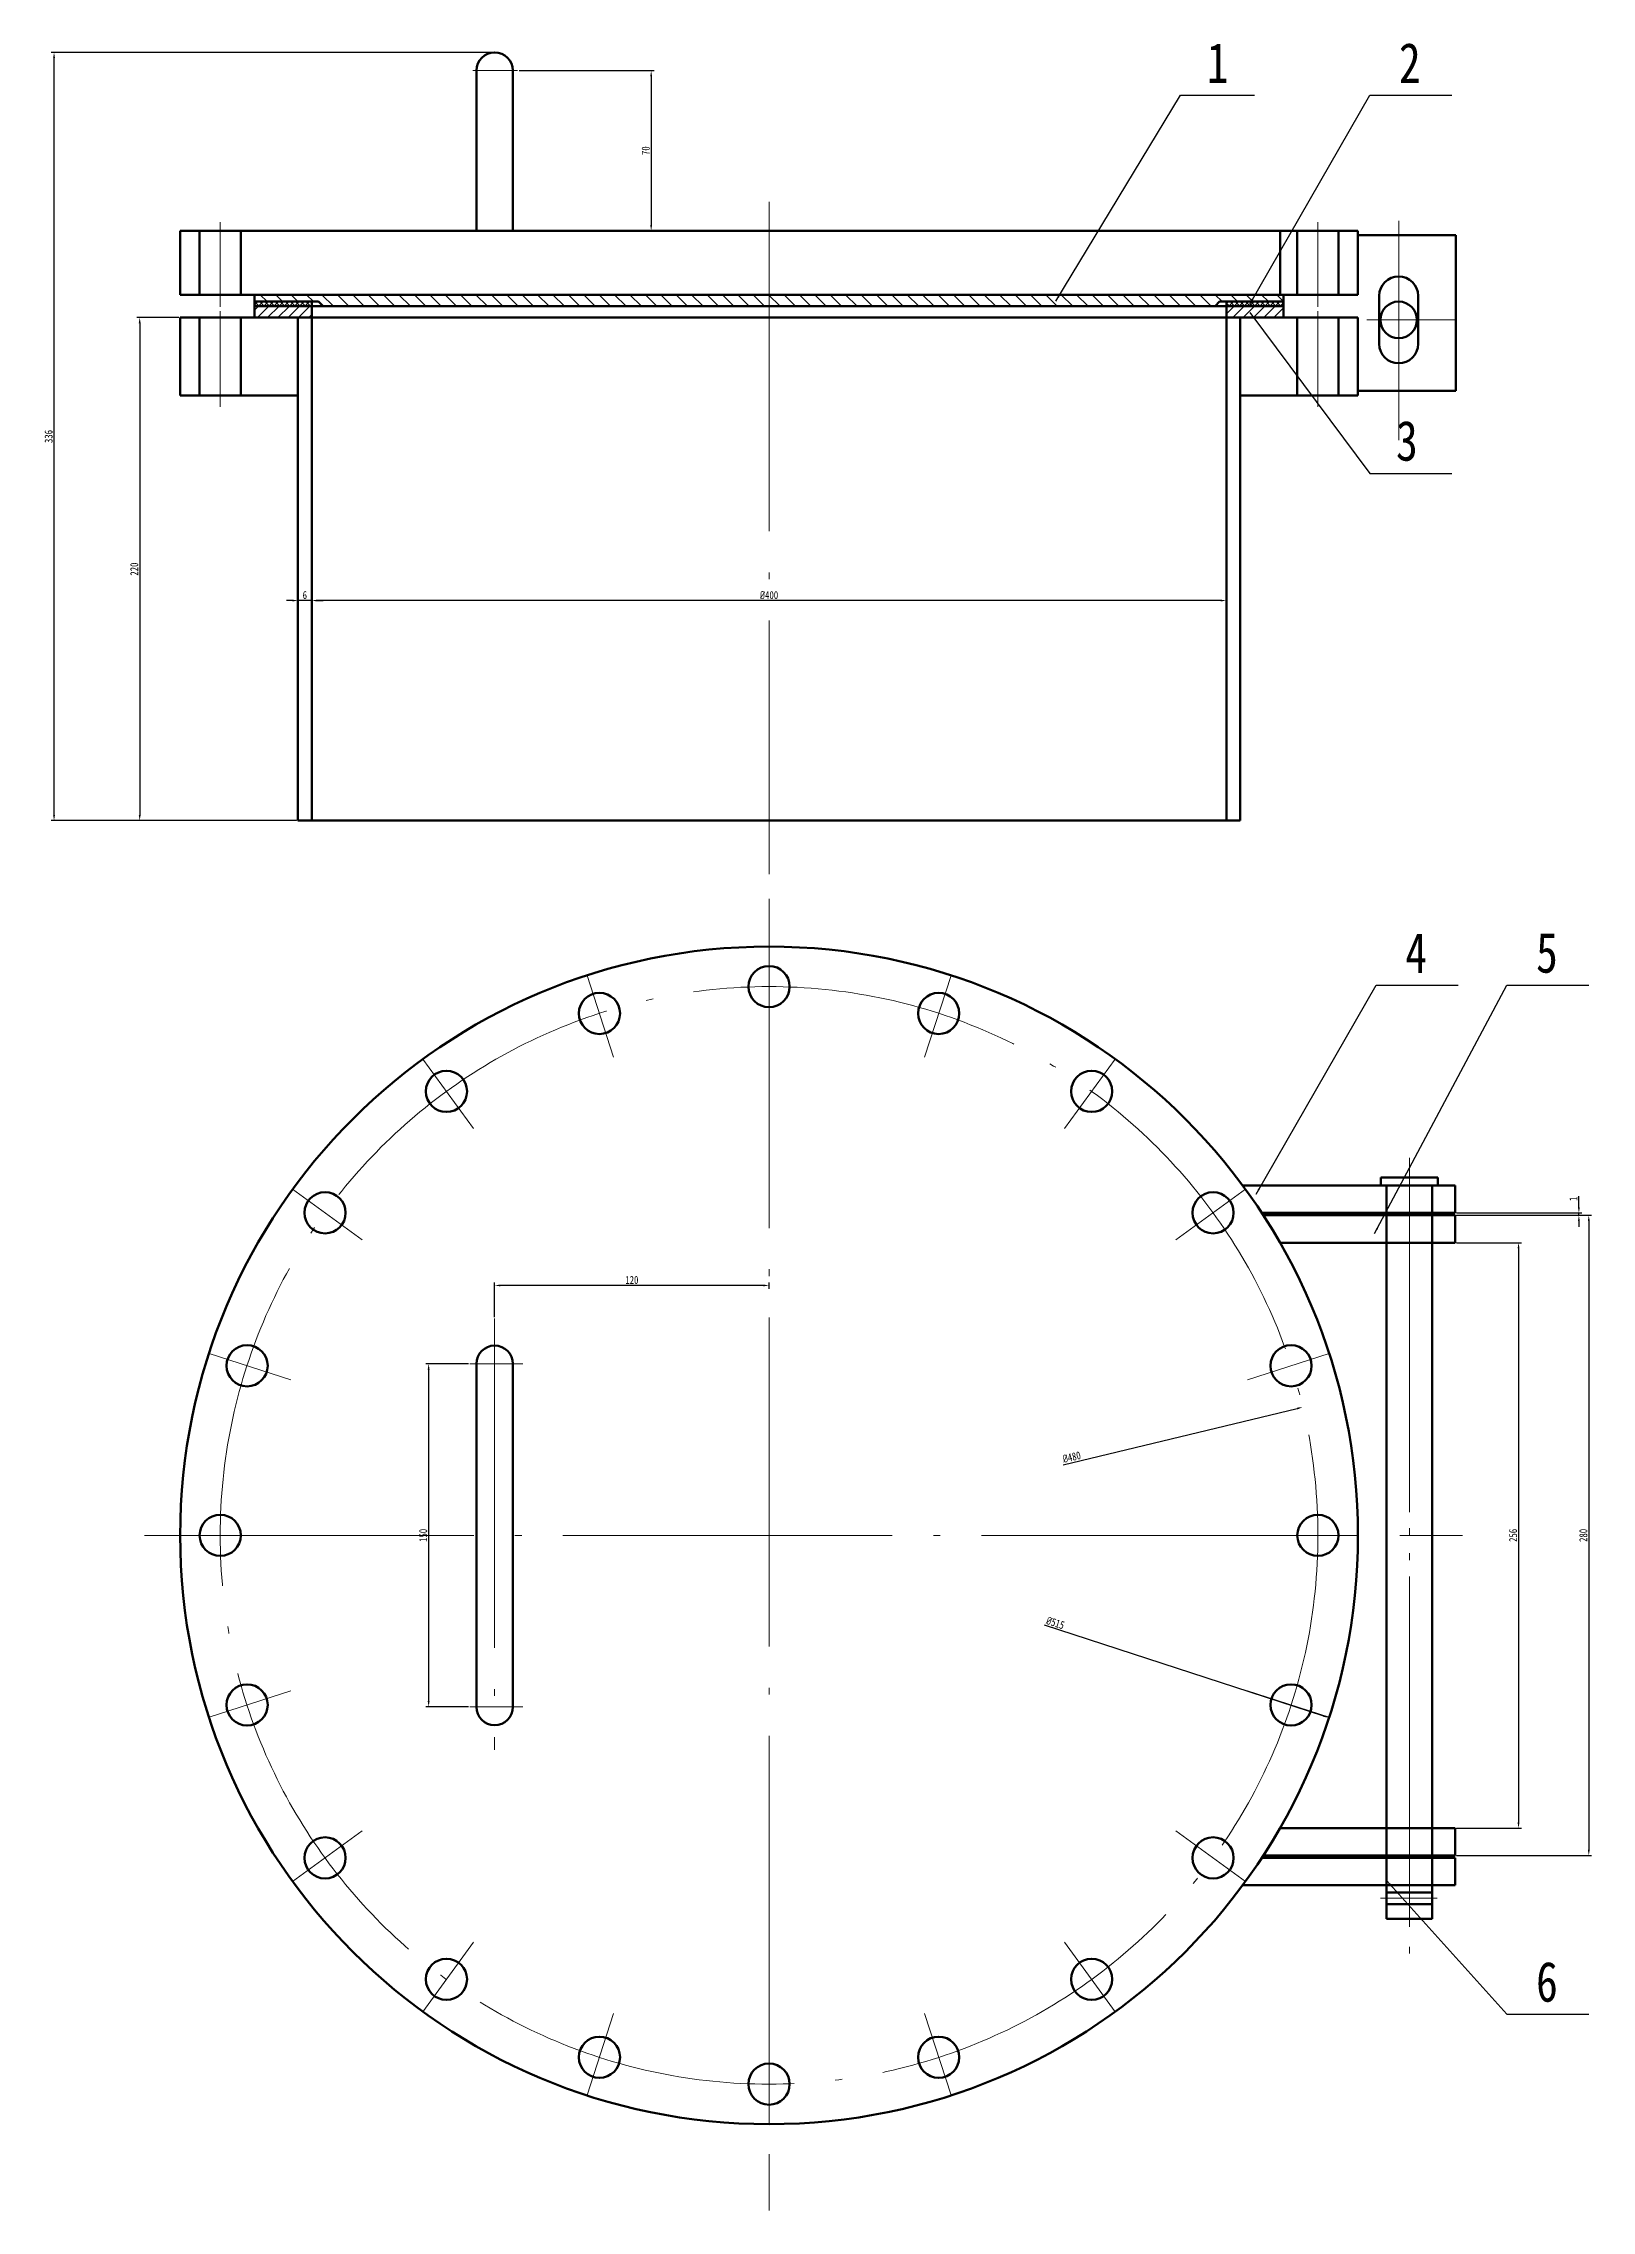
# Model space of a CAD drawing. Extents: x -49005 to 5786, y 3040 to 28144.
# Drawn here: x -29749 to -29072, y 18965 to 19912 of the extents above; entities that cross this region are included whole.
import ezdxf

# ---------------------------------------------------------------- set-up
doc = ezdxf.new("R2010")
doc.units = 0
doc.header["$LTSCALE"] = 6
doc.linetypes.add('ACAD_ISO04W100', pattern=[30.5, 24, -3, 0.5, -3])
doc.layers.get('Defpoints').update_dxf_attribs({"linetype": 'CONTINUOUS'})
for name, color, linetype, lineweight in [('CEN', 6, 'ACAD_ISO04W100', 15), ('CON', 7, 'CONTINUOUS', 70), ('min', 1, 'CONTINUOUS', 18)]:
    doc.layers.add(name, color=color, linetype=linetype, lineweight=lineweight)
doc.layers.add('harch', color=3, linetype='CONTINUOUS')
doc.styles.get("Standard").update_dxf_attribs({"font": 'SIMFANG.TTF', "width": 0.8})
doc.dimstyles.new('ISO-25', dxfattribs={"dimtxt": 3.5, "dimasz": 2.5, "dimexe": 1.25, "dimexo": 0.625, "dimtad": 1, "dimdec": 0, "dimdsep": 46, "dimlunit": 6, "dimtxsty": 'Standard', "dimcen": 2.5, "dimadec": 0, "dimazin": 0, "dimtfac": 1, "dimtdec": 0, "dimtmove": 0, "dimatfit": 3, "dimfxl": 1, "dimtolj": 1, "dimtzin": 0, "dimarcsym": 0})
pattern_1 = [(45, (-48910.7412, 22269.4743), (-2.24506403, 2.24506403), [])]
pattern_2 = [(45, (-48910.7412, 22269.4743), (-1.12253202, 1.12253202), []), (135, (-48910.7412, 22269.4743), (-1.12253202, -1.12253202), [])]

# ---------------------------------------------------------------- blocks, each defined once
blk = doc.blocks.new('*D60')
at = {"layer": 'Defpoints', "color": 0, "lineweight": 18}
for p in [(-29131.72, 19400.94), (-29131.72, 19399.94), (-29077.6, 19400.94)]:
    blk.add_point(p, dxfattribs=at)
at = {"layer": 'min', "color": 0, "lineweight": -2}
for p, q in [((-29077.6, 19403.44), (-29077.6, 19408.28)), ((-29131.09, 19400.94), (-29076.35, 19400.94)), ((-29131.09, 19399.94), (-29076.35, 19399.94)), ((-29077.6, 19399.94), (-29077.6, 19400.94)), ((-29077.6, 19397.44), (-29077.6, 19394.94))]:
    blk.add_line(p, q, dxfattribs=at)
at = {"layer": 'min', "color": 0, "lineweight": 18}
for points in [[(-29078.02, 19403.44), (-29077.19, 19403.44), (-29077.6, 19400.94)], [(-29078.02, 19397.44), (-29077.19, 19397.44), (-29077.6, 19399.94)]]:
    blk.add_solid(points, dxfattribs=at)
at = {"layer": 'min', "color": 0, "insert": (-29079.98, 19407.11), "char_height": 3.5, "attachment_point": 5, "rotation": 90}
blk.add_mtext('\\A1;1', dxfattribs=at)
blk = doc.blocks.new('*D61')
at = {"layer": 'Defpoints', "color": 0, "lineweight": 18}
for p in [(-29562.57, 19334.94), (-29580.58, 19184.94), (-29562.57, 19184.94)]:
    blk.add_point(p, dxfattribs=at)
at = {"layer": 'min', "color": 0, "lineweight": -2}
for p, q in [((-29563.2, 19334.94), (-29581.83, 19334.94)), ((-29580.58, 19332.44), (-29580.58, 19187.44)), ((-29563.2, 19184.94), (-29581.83, 19184.94))]:
    blk.add_line(p, q, dxfattribs=at)
at = {"layer": 'min', "color": 0, "lineweight": 18}
for points in [[(-29580.99, 19332.44), (-29580.16, 19332.44), (-29580.58, 19334.94)], [(-29580.99, 19187.44), (-29580.16, 19187.44), (-29580.58, 19184.94)]]:
    blk.add_solid(points, dxfattribs=at)
at = {"layer": 'min', "color": 0, "insert": (-29582.95, 19259.94), "char_height": 3.5, "attachment_point": 5, "rotation": 90}
blk.add_mtext('\\A1;150', dxfattribs=at)
blk = doc.blocks.new('*D62')
at = {"layer": 'Defpoints', "color": 0, "lineweight": 18}
for p in [(-29551.72, 19369.25), (-29431.72, 19367.15), (-29551.72, 19354.72)]:
    blk.add_point(p, dxfattribs=at)
at = {"layer": 'min', "color": 0, "lineweight": -2}
for p, q in [((-29551.72, 19355.34), (-29551.72, 19370.5)), ((-29434.22, 19369.25), (-29549.22, 19369.25)), ((-29431.72, 19367.77), (-29431.72, 19370.5))]:
    blk.add_line(p, q, dxfattribs=at)
at = {"layer": 'min', "color": 0, "lineweight": 18}
for points in [[(-29549.22, 19369.66), (-29549.22, 19368.83), (-29551.72, 19369.25)], [(-29434.22, 19369.66), (-29434.22, 19368.83), (-29431.72, 19369.25)]]:
    blk.add_solid(points, dxfattribs=at)
at = {"layer": 'min', "color": 0, "insert": (-29491.72, 19371.62), "char_height": 3.5, "attachment_point": 5}
blk.add_mtext('\\A1;120', dxfattribs=at)
blk = doc.blocks.new('*D63')
at = {"layer": 'Defpoints', "color": 0, "lineweight": 18}
for p in [(-29198.36, 19316), (-29665.08, 19203.89)]:
    blk.add_point(p, dxfattribs=at)
at = {"layer": 'min', "color": 0, "lineweight": -2}
blk.add_line((-29303.17, 19290.82), (-29200.79, 19315.41), dxfattribs=at)
at = {"layer": 'min', "color": 0, "lineweight": 18}
blk.add_solid([(-29200.89, 19315.82), (-29200.69, 19315.01), (-29198.36, 19316)], dxfattribs=at)
at = {"layer": 'min', "color": 0, "insert": (-29299.38, 19294.18), "char_height": 3.5, "attachment_point": 5, "rotation": 13.50679}
blk.add_mtext('\\A1;{\\Fisocp.shx|c0;%%c}480', dxfattribs=at)
blk = doc.blocks.new('*D64')
at = {"layer": 'Defpoints', "color": 0, "lineweight": 18}
for p in [(-29676.56, 19339.7), (-29186.88, 19180.19)]:
    blk.add_point(p, dxfattribs=at)
at = {"layer": 'min', "color": 0, "lineweight": -2}
blk.add_line((-29311.46, 19220.77), (-29189.26, 19180.96), dxfattribs=at)
at = {"layer": 'min', "color": 0, "lineweight": 18}
blk.add_solid([(-29189.13, 19181.36), (-29189.39, 19180.57), (-29186.88, 19180.19)], dxfattribs=at)
at = {"layer": 'min', "color": 0, "insert": (-29306.54, 19221.67), "char_height": 3.5, "attachment_point": 5, "rotation": 341.95756}
blk.add_mtext('\\A1;{\\Fisocp.shx|c0;%%c}515', dxfattribs=at)
blk = doc.blocks.new('*D45')
at = {"layer": 'Defpoints', "color": 0, "lineweight": 18}
for p in [(-29637.72, 19674.03), (-29637.72, 19668.78), (-29631.72, 19674.03)]:
    blk.add_point(p, dxfattribs=at)
at = {"layer": 'min', "color": 0, "lineweight": -2}
for p, q in [((-29640.22, 19668.78), (-29642.72, 19668.78)), ((-29637.72, 19673.4), (-29637.72, 19667.53)), ((-29631.72, 19668.78), (-29637.72, 19668.78)), ((-29631.72, 19673.4), (-29631.72, 19667.53)), ((-29629.22, 19668.78), (-29626.72, 19668.78))]:
    blk.add_line(p, q, dxfattribs=at)
at = {"layer": 'min', "color": 0, "lineweight": 18}
for points in [[(-29640.22, 19669.2), (-29640.22, 19668.36), (-29637.72, 19668.78)], [(-29629.22, 19669.2), (-29629.22, 19668.36), (-29631.72, 19668.78)]]:
    blk.add_solid(points, dxfattribs=at)
at = {"layer": 'min', "color": 0, "insert": (-29634.72, 19671.15), "char_height": 3.5, "attachment_point": 5}
blk.add_mtext('\\A1;6', dxfattribs=at)
blk = doc.blocks.new('*D46')
at = {"layer": 'Defpoints', "color": 0, "lineweight": 18}
for p in [(-29631.72, 19682.53), (-29231.72, 19682.53), (-29631.72, 19668.78)]:
    blk.add_point(p, dxfattribs=at)
at = {"layer": 'min', "color": 0, "lineweight": -2}
for p, q in [((-29631.72, 19681.91), (-29631.72, 19667.53)), ((-29231.72, 19681.91), (-29231.72, 19667.53)), ((-29234.22, 19668.78), (-29629.22, 19668.78))]:
    blk.add_line(p, q, dxfattribs=at)
at = {"layer": 'min', "color": 0, "lineweight": 18}
for points in [[(-29629.22, 19669.2), (-29629.22, 19668.36), (-29631.72, 19668.78)], [(-29234.22, 19669.2), (-29234.22, 19668.36), (-29231.72, 19668.78)]]:
    blk.add_solid(points, dxfattribs=at)
at = {"layer": 'min', "color": 0, "insert": (-29431.72, 19671.15), "char_height": 3.5, "attachment_point": 5}
blk.add_mtext('\\A1;{\\Fisocp.shx|c0;%%c}400', dxfattribs=at)
blk = doc.blocks.new('*D47')
at = {"layer": 'Defpoints', "color": 0, "lineweight": 18}
for p in [(-29744.39, 19908.53), (-29551.72, 19908.53), (-29637.72, 19572.53)]:
    blk.add_point(p, dxfattribs=at)
at = {"layer": 'min', "color": 0, "lineweight": -2}
for p, q in [((-29552.34, 19908.53), (-29745.64, 19908.53)), ((-29744.39, 19575.03), (-29744.39, 19906.03)), ((-29638.34, 19572.53), (-29745.64, 19572.53))]:
    blk.add_line(p, q, dxfattribs=at)
at = {"layer": 'min', "color": 0, "lineweight": 18}
for points in [[(-29744.8, 19906.03), (-29743.97, 19906.03), (-29744.39, 19908.53)], [(-29744.8, 19575.03), (-29743.97, 19575.03), (-29744.39, 19572.53)]]:
    blk.add_solid(points, dxfattribs=at)
at = {"layer": 'min', "color": 0, "insert": (-29746.76, 19740.53), "char_height": 3.5, "attachment_point": 5, "rotation": 90}
blk.add_mtext('\\A1;336', dxfattribs=at)
blk = doc.blocks.new('*D48')
at = {"layer": 'Defpoints', "color": 0, "lineweight": 18}
for p in [(-29689.22, 19792.53), (-29706.93, 19572.53), (-29637.72, 19572.53)]:
    blk.add_point(p, dxfattribs=at)
at = {"layer": 'min', "color": 0, "lineweight": -2}
for p, q in [((-29689.84, 19792.53), (-29708.18, 19792.53)), ((-29706.93, 19790.03), (-29706.93, 19575.03)), ((-29638.34, 19572.53), (-29708.18, 19572.53))]:
    blk.add_line(p, q, dxfattribs=at)
at = {"layer": 'min', "color": 0, "lineweight": 18}
for points in [[(-29707.35, 19790.03), (-29706.51, 19790.03), (-29706.93, 19792.53)], [(-29707.35, 19575.03), (-29706.51, 19575.03), (-29706.93, 19572.53)]]:
    blk.add_solid(points, dxfattribs=at)
at = {"layer": 'min', "color": 0, "insert": (-29709.3, 19682.53), "char_height": 3.5, "attachment_point": 5, "rotation": 90}
blk.add_mtext('\\A1;220', dxfattribs=at)
blk = doc.blocks.new('*D65')
at = {"layer": 'Defpoints', "color": 0, "lineweight": 18}
for p in [(-29541.66, 19900.53), (-29541.66, 19830.53), (-29483.28, 19830.53)]:
    blk.add_point(p, dxfattribs=at)
at = {"layer": 'min', "color": 0, "lineweight": -2}
for p, q in [((-29541.04, 19900.53), (-29482.03, 19900.53)), ((-29483.28, 19898.03), (-29483.28, 19833.03)), ((-29541.04, 19830.53), (-29482.03, 19830.53))]:
    blk.add_line(p, q, dxfattribs=at)
at = {"layer": 'min', "color": 0, "lineweight": 18}
for points in [[(-29483.69, 19898.03), (-29482.86, 19898.03), (-29483.28, 19900.53)], [(-29483.69, 19833.03), (-29482.86, 19833.03), (-29483.28, 19830.53)]]:
    blk.add_solid(points, dxfattribs=at)
at = {"layer": 'min', "color": 0, "insert": (-29485.65, 19865.53), "char_height": 3.5, "attachment_point": 5, "rotation": 90}
blk.add_mtext('\\A1;70', dxfattribs=at)
blk = doc.blocks.new('*D66')
at = {"layer": 'Defpoints', "color": 0, "lineweight": 18}
for p in [(-29131.72, 19399.94), (-29131.72, 19119.94), (-29073.27, 19119.94)]:
    blk.add_point(p, dxfattribs=at)
at = {"layer": 'min', "color": 0, "lineweight": -2}
for p, q in [((-29131.09, 19399.94), (-29072.02, 19399.94)), ((-29073.27, 19397.44), (-29073.27, 19122.44)), ((-29131.09, 19119.94), (-29072.02, 19119.94))]:
    blk.add_line(p, q, dxfattribs=at)
at = {"layer": 'min', "color": 0, "lineweight": 18}
for points in [[(-29073.69, 19397.44), (-29072.85, 19397.44), (-29073.27, 19399.94)], [(-29073.69, 19122.44), (-29072.85, 19122.44), (-29073.27, 19119.94)]]:
    blk.add_solid(points, dxfattribs=at)
at = {"layer": 'min', "color": 0, "insert": (-29075.65, 19259.94), "char_height": 3.5, "attachment_point": 5, "rotation": 90}
blk.add_mtext('\\A1;280', dxfattribs=at)
blk = doc.blocks.new('*D49')
at = {"layer": 'Defpoints', "color": 0, "lineweight": 18}
for p in [(-29131.72, 19387.94), (-29131.72, 19131.94), (-29103.99, 19131.94)]:
    blk.add_point(p, dxfattribs=at)
at = {"layer": 'min', "color": 0, "lineweight": -2}
for p, q in [((-29131.09, 19387.94), (-29102.74, 19387.94)), ((-29103.99, 19385.44), (-29103.99, 19134.44)), ((-29131.09, 19131.94), (-29102.74, 19131.94))]:
    blk.add_line(p, q, dxfattribs=at)
at = {"layer": 'min', "color": 0, "lineweight": 18}
for points in [[(-29104.41, 19385.44), (-29103.57, 19385.44), (-29103.99, 19387.94)], [(-29104.41, 19134.44), (-29103.57, 19134.44), (-29103.99, 19131.94)]]:
    blk.add_solid(points, dxfattribs=at)
at = {"layer": 'min', "color": 0, "insert": (-29106.37, 19259.94), "char_height": 3.5, "attachment_point": 5, "rotation": 90}
blk.add_mtext('\\A1;256', dxfattribs=at)

msp = doc.modelspace()

# ---------------------------------------------------------------- hatches: boundary and pattern name
at = {"layer": 'harch'}
h = msp.add_hatch(dxfattribs=at)
h.set_pattern_fill('ANSI31', color=256, scale=1.5, angle=90, style=0)
h.set_pattern_definition([(135, (-30436.612, 18786.661), (-3.367596, -3.367596), [])])
h.paths.add_polyline_path([(-29431.72, 19802.53), (-29656.72, 19802.53), (-29656.72, 19799.53), (-29628.72, 19799.53), (-29626.72, 19797.53), (-29431.72, 19797.53)])
h.paths.add_polyline_path([(-29206.72, 19800.53), (-29206.72, 19802.53), (-29431.72, 19802.53), (-29431.72, 19797.53), (-29236.72, 19797.53), (-29234.72, 19799.53), (-29206.72, 19799.53)])
h = msp.add_hatch(dxfattribs=at)
h.set_pattern_fill('ANSI37', color=256, scale=0.5, style=0)
h.set_pattern_definition(pattern_2)
h.paths.add_polyline_path([(-29631.72, 19799.53), (-29656.72, 19799.53), (-29656.72, 19797.53), (-29631.72, 19797.53)])
h = msp.add_hatch(dxfattribs=at)
h.set_pattern_fill('ANSI31', color=256, style=0)
h.set_pattern_definition(pattern_1)
h.paths.add_polyline_path([(-29631.72, 19797.53), (-29656.72, 19797.53), (-29656.72, 19792.53), (-29631.72, 19792.53)])
h = msp.add_hatch(dxfattribs=at)
h.set_pattern_fill('ANSI37', color=256, scale=0.5, style=0)
h.set_pattern_definition(pattern_2)
h.paths.add_polyline_path([(-29206.72, 19799.53), (-29231.72, 19799.53), (-29231.72, 19797.53), (-29206.72, 19797.53)])
h = msp.add_hatch(dxfattribs=at)
h.set_pattern_fill('ANSI31', color=256, style=0)
h.set_pattern_definition(pattern_1)
h.paths.add_polyline_path([(-29206.72, 19797.53), (-29231.72, 19797.53), (-29231.72, 19792.53), (-29206.72, 19792.53)])

# ---------------------------------------------------------------- linework, layer by layer
at = {"layer": 'CEN'}
for p, q in [((-29541.66, 19900.53), (-29561.29, 19900.53)), ((-29431.72, 19843.12), (-29431.72, 19549.08)), ((-29671.72, 19834.27), (-29671.72, 19797.29)), ((-29191.72, 19834.27), (-29191.72, 19797.29)), ((-29156.4, 19834.86), (-29156.4, 19738.93)), ((-29431.72, 19813.61), (-29431.72, 19786.66)), ((-29671.72, 19795.39), (-29671.72, 19753.48)), ((-29191.72, 19795.39), (-29191.72, 19753.48)), ((-29170.39, 19791.53), (-29131.4, 19791.53)), ((-29431.72, 19538.29), (-29431.72, 18964.6)), ((-29431.72, 19517.44), (-29431.72, 19479.86)), ((-29511.29, 19504.84), (-29499.68, 19469.09)), ((-29352.15, 19504.84), (-29363.76, 19469.09)), ((-29583.07, 19468.27), (-29560.98, 19437.86)), ((-29280.36, 19468.27), (-29302.46, 19437.86)), ((-29151.72, 19425.02), (-29151.72, 19072.67)), ((-29151.72, 19414.13), (-29151.72, 19088.8)), ((-29640.04, 19411.3), (-29609.63, 19389.2)), ((-29223.4, 19411.3), (-29253.81, 19389.2)), ((-29551.72, 19354.72), (-29551.72, 19166.08)), ((-29676.62, 19339.52), (-29640.87, 19327.9)), ((-29186.82, 19339.52), (-29222.57, 19327.9)), ((-29562.57, 19334.94), (-29539.34, 19334.94)), ((-29704.84, 19259.94), (-29128.54, 19259.94)), ((-29689.22, 19259.94), (-29651.63, 19259.94)), ((-29174.22, 19259.94), (-29211.81, 19259.94)), ((-29676.62, 19180.37), (-29640.87, 19191.99)), ((-29562.57, 19184.94), (-29539.34, 19184.94)), ((-29186.82, 19180.37), (-29222.57, 19191.99)), ((-29640.04, 19108.59), (-29609.63, 19130.68)), ((-29223.4, 19108.59), (-29253.81, 19130.68)), ((-29164.37, 19101.21), (-29139.64, 19101.21)), ((-29583.07, 19051.62), (-29560.98, 19082.03)), ((-29280.36, 19051.62), (-29302.46, 19082.03)), ((-29511.29, 19015.05), (-29499.68, 19050.79)), ((-29352.15, 19015.05), (-29363.76, 19050.79)), ((-29431.72, 19002.44), (-29431.72, 19040.03))]:
    msp.add_line(p, q, dxfattribs=at)
msp.add_circle((-29431.72, 19259.94), 240, dxfattribs=at)
at = {"layer": 'CON'}
for p, q in [((-29559.72, 19830.53), (-29559.72, 19900.53)), ((-29543.72, 19830.53), (-29543.72, 19900.53)), ((-29431.72, 19830.53), (-29689.22, 19830.53)), ((-29689.22, 19830.53), (-29689.22, 19802.53)), ((-29680.72, 19830.53), (-29680.72, 19802.53)), ((-29662.72, 19830.53), (-29662.72, 19802.53)), ((-29431.72, 19830.53), (-29174.22, 19830.53)), ((-29208.29, 19830.53), (-29208.29, 19802.53)), ((-29200.72, 19830.53), (-29200.72, 19802.53)), ((-29182.72, 19830.53), (-29182.72, 19802.53)), ((-29174.22, 19830.53), (-29174.22, 19802.53)), ((-29174.22, 19828.53), (-29131.4, 19828.53)), ((-29131.4, 19828.53), (-29131.4, 19760.53)), ((-29689.22, 19802.53), (-29431.72, 19802.53)), ((-29431.72, 19802.53), (-29656.72, 19802.53)), ((-29656.72, 19802.53), (-29656.72, 19799.53)), ((-29174.22, 19802.53), (-29431.72, 19802.53)), ((-29431.72, 19802.53), (-29206.72, 19802.53)), ((-29206.72, 19802.53), (-29206.72, 19799.53)), ((-29164.9, 19802.03), (-29164.9, 19781.03)), ((-29147.9, 19802.03), (-29147.9, 19781.03)), ((-29689.22, 19792.53), (-29689.22, 19758.53)), ((-29431.72, 19792.53), (-29689.22, 19792.53)), ((-29680.72, 19792.53), (-29680.72, 19758.53)), ((-29662.72, 19792.53), (-29662.72, 19758.53)), ((-29656.72, 19800.53), (-29656.72, 19797.53)), ((-29656.72, 19799.53), (-29628.72, 19799.53)), ((-29656.72, 19797.53), (-29431.72, 19797.53)), ((-29225.72, 19792.53), (-29637.72, 19792.53)), ((-29637.72, 19792.53), (-29637.72, 19572.53)), ((-29631.72, 19799.53), (-29631.72, 19797.53)), ((-29631.72, 19797.53), (-29631.72, 19792.53)), ((-29631.72, 19792.53), (-29631.72, 19572.53)), ((-29628.72, 19799.53), (-29626.72, 19797.53)), ((-29206.72, 19797.53), (-29431.72, 19797.53)), ((-29431.72, 19792.53), (-29174.22, 19792.53)), ((-29234.72, 19799.53), (-29236.72, 19797.53)), ((-29206.72, 19799.53), (-29234.72, 19799.53)), ((-29231.72, 19799.53), (-29231.72, 19797.53)), ((-29231.72, 19797.53), (-29231.72, 19792.53)), ((-29231.72, 19572.53), (-29231.72, 19792.53)), ((-29225.72, 19572.53), (-29225.72, 19792.53)), ((-29206.72, 19800.53), (-29206.72, 19797.53)), ((-29200.72, 19792.53), (-29200.72, 19758.53)), ((-29182.72, 19792.53), (-29182.72, 19758.53)), ((-29174.22, 19792.53), (-29174.22, 19758.53)), ((-29689.22, 19758.53), (-29637.72, 19758.53)), ((-29174.22, 19758.53), (-29225.72, 19758.53)), ((-29178.31, 19758.53), (-29178.31, 19758.49)), ((-29131.4, 19760.53), (-29174.22, 19760.53)), ((-29637.72, 19572.53), (-29225.72, 19572.53)), ((-29224.6, 19412.94), (-29131.72, 19412.94)), ((-29139.22, 19416.44), (-29164.22, 19416.44)), ((-29164.22, 19416.44), (-29164.22, 19412.94)), ((-29164.22, 19412.94), (-29139.22, 19412.94)), ((-29161.72, 19412.44), (-29161.72, 19092.21)), ((-29141.72, 19092.21), (-29141.72, 19412.44)), ((-29139.22, 19412.94), (-29139.22, 19416.44)), ((-29131.72, 19412.94), (-29131.72, 19400.94)), ((-29216.25, 19400.94), (-29131.72, 19400.94)), ((-29215.6, 19399.94), (-29131.72, 19399.94)), ((-29131.72, 19399.94), (-29131.72, 19387.94)), ((-29208.29, 19387.94), (-29131.72, 19387.94)), ((-29559.72, 19334.94), (-29559.72, 19184.94)), ((-29543.72, 19334.94), (-29543.72, 19184.94)), ((-29208.29, 19131.94), (-29131.72, 19131.94)), ((-29161.72, 19119.94), (-29161.72, 19135.94)), ((-29141.72, 19119.94), (-29141.72, 19135.94)), ((-29131.72, 19119.94), (-29131.72, 19131.94)), ((-29216.25, 19118.94), (-29131.72, 19118.94)), ((-29215.6, 19119.94), (-29131.72, 19119.94)), ((-29161.72, 19102.94), (-29161.72, 19118.94)), ((-29141.72, 19102.94), (-29141.72, 19118.94)), ((-29131.72, 19106.94), (-29131.72, 19118.94)), ((-29224.6, 19106.94), (-29131.72, 19106.94)), ((-29161.72, 19103.71), (-29141.72, 19103.71)), ((-29161.72, 19098.71), (-29141.72, 19098.71)), ((-29161.72, 19092.21), (-29141.72, 19092.21))]:
    msp.add_line(p, q, dxfattribs=at)
for points in [[(-29431.72, 19797.53), (-29656.72, 19797.53), (-29656.72, 19792.53), (-29431.72, 19792.53)], [(-29431.72, 19797.53), (-29206.72, 19797.53), (-29206.72, 19792.53), (-29431.72, 19792.53)]]:
    msp.add_lwpolyline(points, dxfattribs=at)
for centre, radius in [((-29156.4, 19791.53), 8), ((-29431.72, 19259.94), 257.5), ((-29431.72, 19499.94), 9), ((-29505.88, 19488.2), 9), ((-29357.56, 19488.2), 9), ((-29572.79, 19454.11), 9), ((-29290.65, 19454.11), 9), ((-29625.88, 19401.01), 9), ((-29237.56, 19401.01), 9), ((-29659.97, 19334.11), 9), ((-29203.47, 19334.11), 9), ((-29671.72, 19259.94), 9), ((-29191.72, 19259.94), 9), ((-29659.97, 19185.78), 9), ((-29203.47, 19185.78), 9), ((-29625.88, 19118.88), 9), ((-29237.56, 19118.88), 9), ((-29572.79, 19065.78), 9), ((-29290.65, 19065.78), 9), ((-29505.88, 19031.69), 9), ((-29357.56, 19031.69), 9), ((-29431.72, 19019.94), 9)]:
    msp.add_circle(centre, radius, dxfattribs=at)
for centre, radius, start, end in [((-29551.72, 19900.53), 8, 0, 180), ((-29156.4, 19802.03), 8.5, 0, 180), ((-29156.4, 19781.03), 8.5, 180, 0), ((-29162.22, 19412.44), 0.5, 0, 90), ((-29141.22, 19412.44), 0.5, 90, 180), ((-29551.72, 19334.94), 8, 0, 180), ((-29551.72, 19184.94), 8, 180, 0)]:
    msp.add_arc(centre, radius, start, end, dxfattribs=at)
at = {"layer": 'min'}
for p in [(-29626.72, 19797.53), (-29236.72, 19797.53)]:
    msp.add_line(p, (-29431.72, 19797.53), dxfattribs=at)

# ---------------------------------------------------------------- texts
at = {"layer": 'min', "char_height": 17.5, "attachment_point": 5}
for s, insert in [('1', (-29235.6, 19903.91)), ('2', (-29151.53, 19903.91)), ('3', (-29152.81, 19738.54)), ('4', (-29148.76, 19514.63)), ('5', (-29091.57, 19514.63)), ('6', (-29091.57, 19064.61))]:
    msp.add_mtext(s, dxfattribs=dict(at, insert=insert))

# ---------------------------------------------------------------- dimensions: what is measured, and where the dimension line sits
at = {"layer": 'min'}
for base, p1, p2, picture, middle in [((-29744.39, 19908.53), (-29637.72, 19572.53), (-29551.72, 19908.53), '*D47', (-29744.39, 19740.53)), ((-29706.93, 19572.53), (-29689.22, 19792.53), (-29637.72, 19572.53), '*D48', (-29706.93, 19682.53))]:
    dim = msp.add_linear_dim(base=base, p1=p1, p2=p2, angle=90, dimstyle='ISO-25', dxfattribs=at)
    dim.commit()
    dim.dimension.update_dxf_attribs({"geometry": picture, "text_midpoint": middle, "dimtype": 160})
for base, p1, p2, picture, middle in [((-29483.28, 19830.53), (-29541.66, 19900.53), (-29541.66, 19830.53), '*D65', (-29485.65, 19865.53)), ((-29077.6, 19400.94), (-29131.72, 19399.94), (-29131.72, 19400.94), '*D60', (-29079.98, 19407.11)), ((-29073.27, 19119.94), (-29131.72, 19399.94), (-29131.72, 19119.94), '*D66', (-29075.65, 19259.94)), ((-29103.99, 19131.94), (-29131.72, 19387.94), (-29131.72, 19131.94), '*D49', (-29106.37, 19259.94)), ((-29580.58, 19184.94), (-29562.57, 19334.94), (-29562.57, 19184.94), '*D61', (-29582.95, 19259.94))]:
    dim = msp.add_linear_dim(base=base, p1=p1, p2=p2, angle=90, dimstyle='ISO-25', dxfattribs=at)
    dim.commit()
    dim.dimension.update_dxf_attribs({"geometry": picture, "text_midpoint": middle})
dim = msp.add_linear_dim(base=(-29631.72, 19668.78), p1=(-29231.72, 19682.53), p2=(-29631.72, 19682.53), text='{\\Fisocp.shx|c0;%%c}<>', dimstyle='ISO-25', dxfattribs=at)
dim.commit()
dim.dimension.update_dxf_attribs({"geometry": '*D46', "text_midpoint": (-29431.72, 19671.15)})
for base, p1, p2, picture, middle in [((-29637.72, 19668.78), (-29631.72, 19674.03), (-29637.72, 19674.03), '*D45', (-29634.72, 19671.15)), ((-29551.72, 19369.25), (-29431.72, 19367.15), (-29551.72, 19354.72), '*D62', (-29491.72, 19371.62))]:
    dim = msp.add_linear_dim(base=base, p1=p1, p2=p2, dimstyle='ISO-25', dxfattribs=at)
    dim.commit()
    dim.dimension.update_dxf_attribs({"geometry": picture, "text_midpoint": middle})
for p1, p2, text, picture, middle in [((-29676.56, 19339.7), (-29186.88, 19180.19), '{\\Fisocp.shx|c0;%%c}515', '*D64', (-29307.28, 19219.41)), ((-29665.08, 19203.89), (-29198.36, 19316), '{\\Fisocp.shx|c0;%%c}480', '*D63', (-29298.82, 19291.87))]:
    dim = msp.add_diameter_dim_2p(p1=p1, p2=p2, text=text, dimstyle='ISO-25', dxfattribs=at)
    dim.commit()
    dim.dimension.update_dxf_attribs({"geometry": picture, "text_midpoint": middle, "dimtype": 163})

# ---------------------------------------------------------------- leaders
for points in [[(-29306.31, 19799.77), (-29251.79, 19889.78), (-29219.47, 19889.78)], [(-29221.51, 19798.47), (-29169, 19889.78), (-29133.17, 19889.78)], [(-29221.51, 19794.78), (-29169, 19724.41), (-29133.17, 19724.41)], [(-29218.75, 19409.19), (-29166.23, 19500.5), (-29130.4, 19500.5)], [(-29166.94, 19392.03), (-29109.04, 19500.5), (-29073.22, 19500.5)], [(-29161.56, 19108.85), (-29109.04, 19050.48), (-29073.22, 19050.48)]]:
    msp.add_leader(points, dimstyle='ISO-25', override={"dimgap": 0.625, "dimtad": 0}, dxfattribs=at)

doc.saveas('drawing.dxf')
